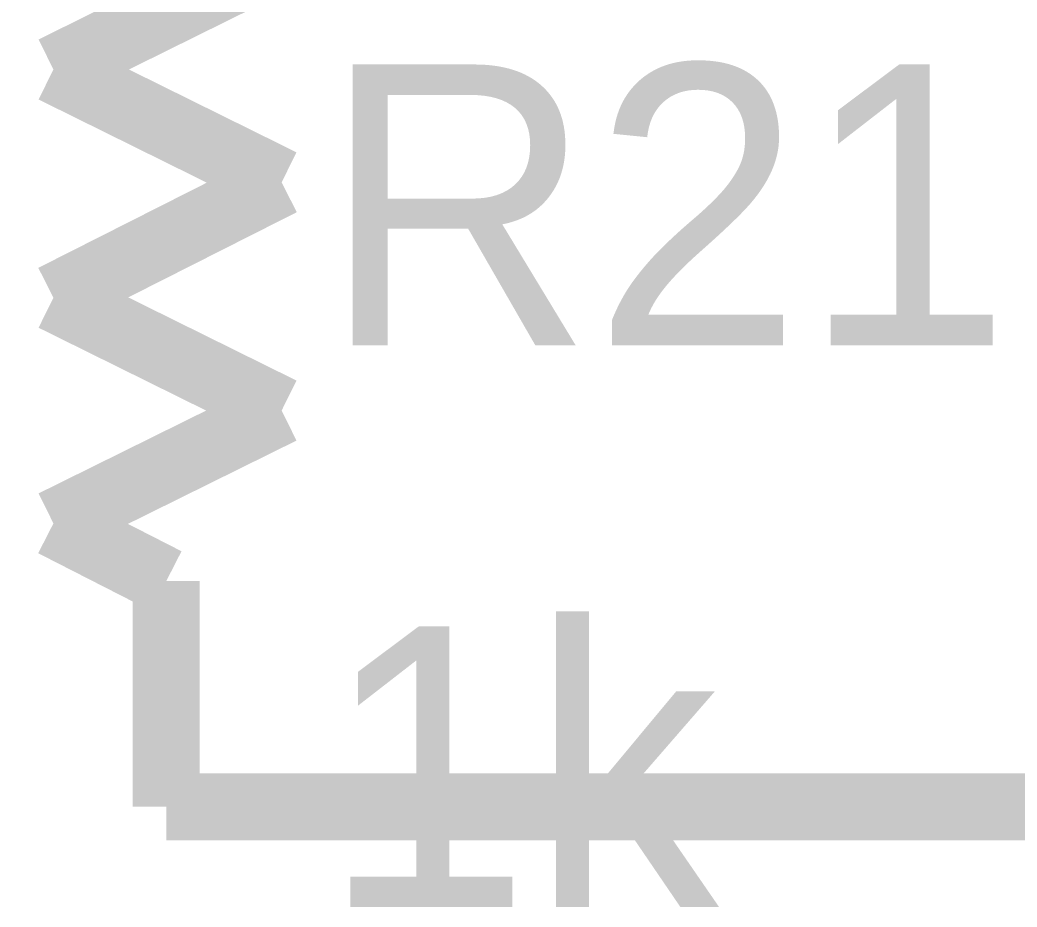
# Model space of a CAD drawing. Header units: inches. Extents: x 0 to 22.3, y 0 to 15.7.
# Drawn here: x 0.7743 to 0.95, y 3.8826 to 4.0389 of the extents above; entities that cross this region are included whole.
import ezdxf

# ---------------------------------------------------------------- set-up
doc = ezdxf.new("R2010")
doc.units = ezdxf.units.IN
doc.header["$MEASUREMENT"] = 0
doc.layers.add('Sheet', color=255, linetype='Continuous')

msp = doc.modelspace()

# ---------------------------------------------------------------- linework, layer by layer
at = {"layer": 'Sheet'}
for points in [[(0.7802, 4.0302, 0.0118, 0.0118, 0), (0.82042, 4.05009, 0.0118, 0.0118, 0)], [(0.82042, 4.01031, 0.0118, 0.0118, 0), (0.7802, 4.0302, 0.0118, 0.0118, 0)], [(0.7802, 3.98997, 0.0118, 0.0118, 0), (0.82042, 4.01031, 0.0118, 0.0118, 0)], [(0.82042, 3.97008, 0.0118, 0.0118, 0), (0.7802, 3.98997, 0.0118, 0.0118, 0)], [(0.7802, 3.95019, 0.0118, 0.0118, 0), (0.82042, 3.97008, 0.0118, 0.0118, 0)], [(0.80009, 3.94003, 0.0118, 0.0118, 0), (0.7802, 3.95019, 0.0118, 0.0118, 0)], [(0.80009, 3.94003, 0.0118, 0.0118, 0), (0.80009, 3.90025, 0.0118, 0.0118, 0)], [(0.80009, 3.90025, 0.0118, 0.0118, 0), (1.10024, 3.90025, 0.0118, 0.0118, 0)]]:
    msp.add_lwpolyline(points, format="xyseb", dxfattribs=at)

# ---------------------------------------------------------------- texts
for s, p in [('R21', (0.8275, 3.98158)), ('1k', (0.8275, 3.88257))]:
    msp.add_text(s, height=0.049505, dxfattribs=at).set_placement(p)

doc.saveas('drawing.dxf')
